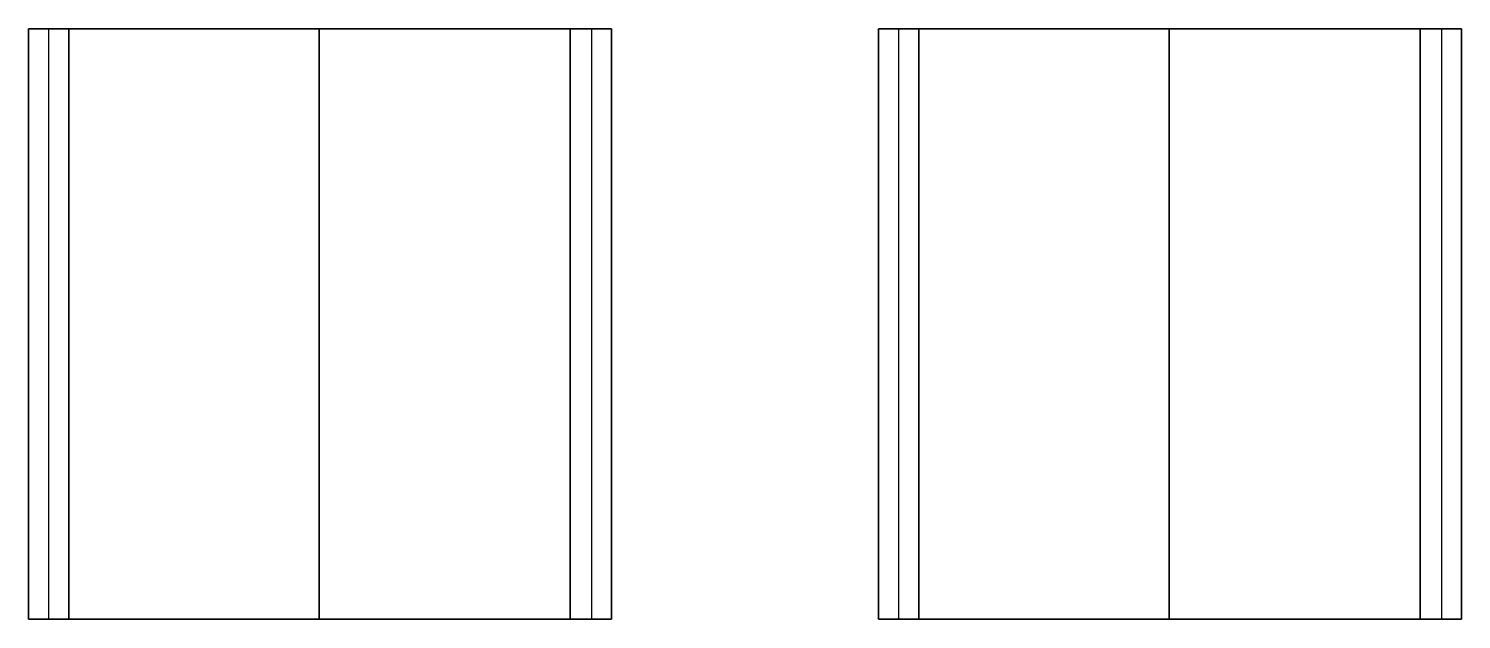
# Model space of a CAD drawing. Header units: metres. Extents: x -525 to 311, y -667 to 148.
# Drawn here: x -525 to 174, y -667 to -378 of the extents above.
import ezdxf

# ---------------------------------------------------------------- set-up
doc = ezdxf.new("R2010")
doc.units = ezdxf.units.M

msp = doc.modelspace()

# ---------------------------------------------------------------- linework, layer by layer
at = {"layer": 'Hangar1', "color": 3}
for points in [[(-505.82312, -666.59198, 43.067795), (-525.405151, -666.59198, 3.920148), (-525.405151, -378.407684, 3.920148), (-505.82312, -378.407684, 43.067795)], [(-525.405151, -666.59198, 3.920148), (-515.488464, -666.59198, -20.294304), (-515.488464, -378.407684, -20.294304), (-525.405151, -378.407684, 3.920148)], [(-515.488464, -378.407684, -20.294304), (-505.82312, -378.407684, 43.067795), (-525.405151, -378.407684, 3.920148)], [(-515.488464, -378.407684, -20.294304), (-250.521362, -378.407684, -19.754217), (-240.882675, -378.407684, 4.432477)], [(-515.488464, -378.407684, -20.294304), (-240.882675, -378.407684, 4.432477), (-261.00293, -378.407684, 43.383518)], [(-515.488464, -378.407684, -20.294304), (-261.00293, -378.407684, 43.383518), (-383.569427, -378.407684, 58.114506)], [(-515.488464, -378.407684, -20.294304), (-383.569427, -378.407684, 58.114506), (-505.82312, -378.407684, 43.067795)], [(-383.569427, -666.59198, 58.114506), (-505.82312, -666.59198, 43.067795), (-505.82312, -378.407684, 43.067795), (-383.569427, -378.407684, 58.114506)], [(-261.00293, -666.59198, 43.383518), (-383.569427, -666.59198, 58.114506), (-383.569427, -378.407684, 58.114506), (-261.00293, -378.407684, 43.383518)], [(-240.882675, -666.59198, 4.432477), (-261.00293, -666.59198, 43.383518), (-261.00293, -378.407684, 43.383518), (-240.882675, -378.407684, 4.432477)], [(-250.521362, -666.59198, -19.754217), (-240.882675, -666.59198, 4.432477), (-240.882675, -378.407684, 4.432477), (-250.521362, -378.407684, -19.754217)], [(-250.521362, -666.59198, -19.754217), (-515.488464, -666.59198, -20.294304), (-525.405151, -666.59198, 3.920148)], [(-250.521362, -666.59198, -19.754217), (-525.405151, -666.59198, 3.920148), (-505.82312, -666.59198, 43.067795)], [(-250.521362, -666.59198, -19.754217), (-505.82312, -666.59198, 43.067795), (-383.569427, -666.59198, 58.114506)], [(-250.521362, -666.59198, -19.754217), (-383.569427, -666.59198, 58.114506), (-261.00293, -666.59198, 43.383518)], [(-250.521362, -666.59198, -19.754217), (-261.00293, -666.59198, 43.383518), (-240.882675, -666.59198, 4.432477)]]:
    msp.add_3dface(points, dxfattribs=at)
at = {"layer": 'Hangar2', "color": 4}
for points in [[(-90.823105, -666.59198, 43.067795), (-110.405136, -666.59198, 3.920148), (-110.405136, -378.407684, 3.920148), (-90.823105, -378.407684, 43.067795)], [(-110.405136, -666.59198, 3.920148), (-100.488472, -666.59198, -20.294304), (-100.488472, -378.407684, -20.294304), (-110.405136, -378.407684, 3.920148)], [(-100.488472, -378.407684, -20.294304), (-90.823105, -378.407684, 43.067795), (-110.405136, -378.407684, 3.920148)], [(-100.488472, -378.407684, -20.294304), (164.478638, -378.407684, -19.754217), (174.117325, -378.407684, 4.432477)], [(-100.488472, -378.407684, -20.294304), (174.117325, -378.407684, 4.432477), (153.997086, -378.407684, 43.383518)], [(-100.488472, -378.407684, -20.294304), (153.997086, -378.407684, 43.383518), (31.430578, -378.407684, 58.114506)], [(-100.488472, -378.407684, -20.294304), (31.430578, -378.407684, 58.114506), (-90.823105, -378.407684, 43.067795)], [(31.430578, -666.59198, 58.114506), (-90.823105, -666.59198, 43.067795), (-90.823105, -378.407684, 43.067795), (31.430578, -378.407684, 58.114506)], [(153.997086, -666.59198, 43.383518), (31.430578, -666.59198, 58.114506), (31.430578, -378.407684, 58.114506), (153.997086, -378.407684, 43.383518)], [(174.117325, -666.59198, 4.432477), (153.997086, -666.59198, 43.383518), (153.997086, -378.407684, 43.383518), (174.117325, -378.407684, 4.432477)], [(164.478638, -666.59198, -19.754217), (174.117325, -666.59198, 4.432477), (174.117325, -378.407684, 4.432477), (164.478638, -378.407684, -19.754217)], [(164.478638, -666.59198, -19.754217), (-100.488472, -666.59198, -20.294304), (-110.405136, -666.59198, 3.920148)], [(164.478638, -666.59198, -19.754217), (-110.405136, -666.59198, 3.920148), (-90.823105, -666.59198, 43.067795)], [(164.478638, -666.59198, -19.754217), (-90.823105, -666.59198, 43.067795), (31.430578, -666.59198, 58.114506)], [(164.478638, -666.59198, -19.754217), (31.430578, -666.59198, 58.114506), (153.997086, -666.59198, 43.383518)], [(164.478638, -666.59198, -19.754217), (153.997086, -666.59198, 43.383518), (174.117325, -666.59198, 4.432477)]]:
    msp.add_3dface(points, dxfattribs=at)

doc.saveas('drawing.dxf')
